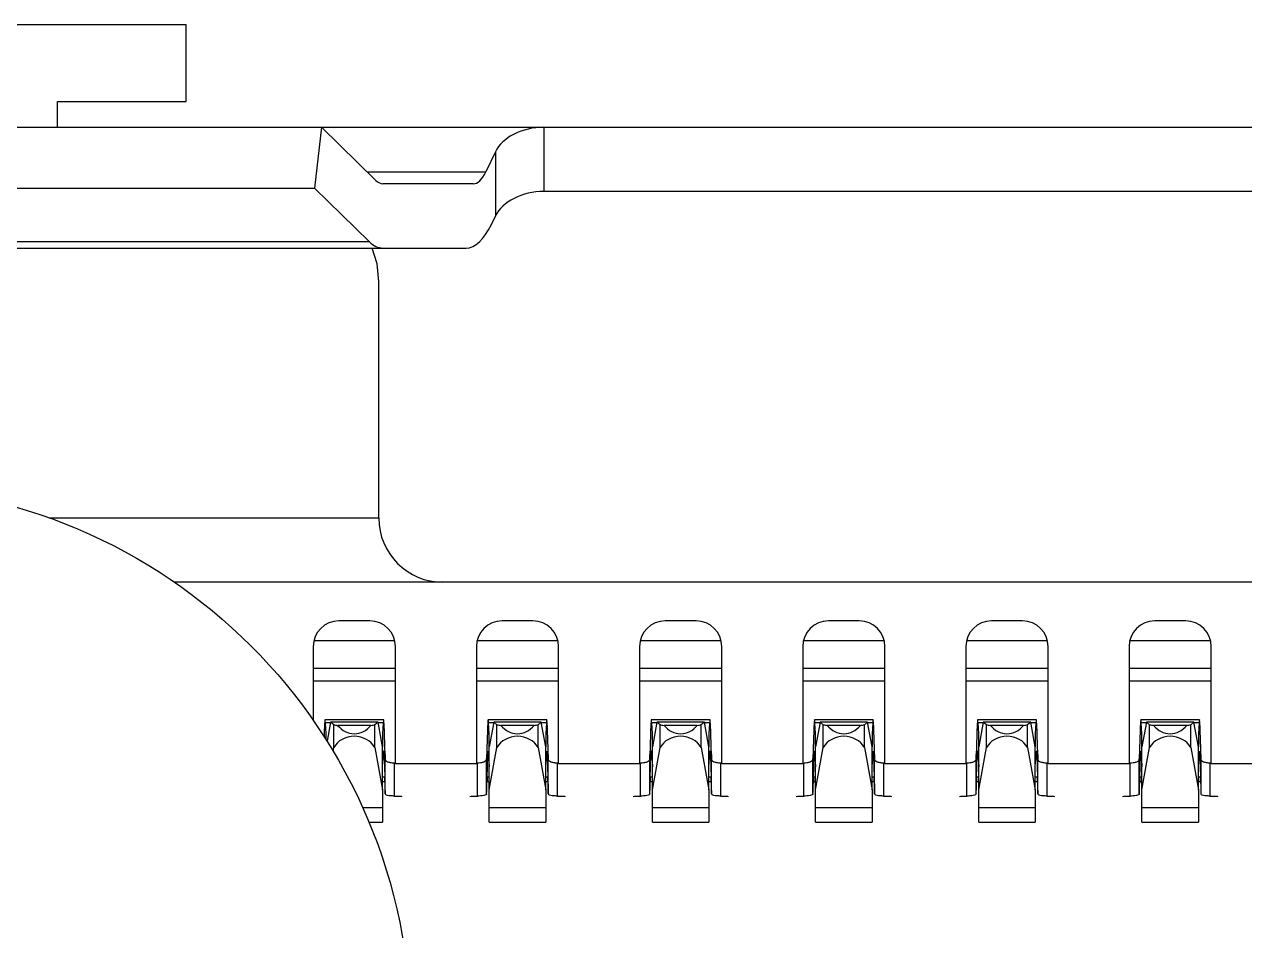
# Model space of a CAD drawing. Header units: millimetres. Extents: x 43 to 185, y 87 to 254.
# Drawn here: x 66.463 to 71.212, y 169.563 to 173.088 of the extents above; entities that cross this region are included whole.
import ezdxf

# ---------------------------------------------------------------- set-up
doc = ezdxf.new("R2010")
doc.units = ezdxf.units.MM

msp = doc.modelspace()

# ---------------------------------------------------------------- linework, layer by layer
at = {"color": 7, "linetype": 'Continuous', "lineweight": 25}
for p, q in [((64.5919, 173.0879), (67.0919, 173.0879)), ((67.0919, 172.7879), (67.0919, 173.0879)), ((66.5919, 172.7879), (67.0919, 172.7879)), ((66.5919, 172.6879), (66.5919, 172.7879)), ((64.065, 172.6879), (67.6188, 172.6879)), ((67.6188, 172.6879), (67.5919, 172.4507)), ((67.8311, 172.4807), (67.6188, 172.6879)), ((67.6188, 172.6879), (68.485, 172.6879)), ((68.485, 172.6879), (68.485, 172.4379)), ((68.485, 172.6879), (71.3159, 172.6879)), ((68.2957, 172.5917), (68.2584, 172.514)), ((68.2957, 172.5917), (68.2957, 172.3417)), ((67.7969, 172.514), (68.2584, 172.514)), ((64.0919, 172.4507), (67.5919, 172.4507)), ((67.5919, 172.4507), (67.8042, 172.2435)), ((68.2091, 172.4679), (67.858, 172.4679)), ((71.3159, 172.4379), (68.485, 172.4379)), ((68.2805, 172.3101), (68.2957, 172.3417)), ((63.8797, 172.2435), (67.8042, 172.2435)), ((63.8258, 172.2179), (67.858, 172.2179)), ((67.858, 172.2179), (68.1819, 172.2179)), ((67.8419, 171.1679), (67.8419, 172.0879)), ((66.56, 171.1679), (67.8419, 171.1679)), ((76.5503, 170.9179), (67.0474, 170.9179)), ((67.8069, 170.7679), (67.6869, 170.7679)), ((68.4419, 170.7679), (68.3219, 170.7679)), ((69.0769, 170.7679), (68.9569, 170.7679)), ((69.7119, 170.7679), (69.5919, 170.7679)), ((70.3469, 170.7679), (70.2269, 170.7679)), ((70.9819, 170.7679), (70.8619, 170.7679)), ((67.5869, 170.6679), (67.5869, 170.3806)), ((67.5898, 170.6916), (67.9041, 170.6916)), ((67.9069, 170.2109), (67.9069, 170.6679)), ((68.2219, 170.6679), (68.2219, 170.2109)), ((68.2248, 170.6916), (68.5391, 170.6916)), ((68.5419, 170.2109), (68.5419, 170.6679)), ((68.8569, 170.6679), (68.8569, 170.2109)), ((68.8598, 170.6916), (69.1741, 170.6916)), ((69.1769, 170.2109), (69.1769, 170.6679)), ((69.4919, 170.6679), (69.4919, 170.2109)), ((69.4948, 170.6916), (69.8091, 170.6916)), ((69.8119, 170.2109), (69.8119, 170.6679)), ((70.1269, 170.6679), (70.1269, 170.2109)), ((70.1298, 170.6916), (70.4441, 170.6916)), ((70.4469, 170.2109), (70.4469, 170.6679)), ((70.7619, 170.6679), (70.7619, 170.2109)), ((70.7648, 170.6916), (71.0791, 170.6916)), ((71.0819, 170.2109), (71.0819, 170.6679)), ((67.5869, 170.5841), (67.9069, 170.5841)), ((68.2219, 170.5841), (68.5419, 170.5841)), ((68.8569, 170.5841), (69.1769, 170.5841)), ((69.4919, 170.5841), (69.8119, 170.5841)), ((70.1269, 170.5841), (70.4469, 170.5841)), ((70.7619, 170.5841), (71.0819, 170.5841)), ((67.9069, 170.5335), (67.5869, 170.5335)), ((68.5419, 170.5335), (68.2219, 170.5335)), ((69.1769, 170.5335), (68.8569, 170.5335)), ((69.8119, 170.5335), (69.4919, 170.5335)), ((70.4469, 170.5335), (70.1269, 170.5335)), ((71.0819, 170.5335), (70.7619, 170.5335)), ((67.861, 170.3831), (67.6328, 170.3831)), ((68.496, 170.3831), (68.2678, 170.3831)), ((69.131, 170.3831), (68.9028, 170.3831)), ((69.766, 170.3831), (69.5378, 170.3831)), ((70.401, 170.3831), (70.1728, 170.3831)), ((71.036, 170.3831), (70.8078, 170.3831)), ((67.63, 170.3415), (67.6292, 170.3173)), ((67.6369, 170.33), (67.6343, 170.3715)), ((67.6539, 170.3715), (67.6343, 170.3715)), ((67.6543, 170.3741), (67.6407, 170.2992)), ((67.6669, 170.3637), (67.6543, 170.3741)), ((67.8395, 170.3741), (67.6543, 170.3741)), ((67.6669, 170.2751), (67.6669, 170.3637)), ((67.8117, 170.3609), (67.6821, 170.3609)), ((67.8395, 170.3741), (67.8269, 170.3637)), ((67.8269, 170.2751), (67.8269, 170.3637)), ((67.8569, 170.2783), (67.8395, 170.3741)), ((67.8595, 170.3715), (67.84, 170.3715)), ((67.8595, 170.3715), (67.8569, 170.33)), ((67.8661, 170.27), (67.8638, 170.3415)), ((68.265, 170.3415), (68.2627, 170.27)), ((68.2719, 170.33), (68.2693, 170.3715)), ((68.2889, 170.3715), (68.2693, 170.3715)), ((68.2893, 170.3741), (68.2719, 170.2783)), ((68.3019, 170.3637), (68.2893, 170.3741)), ((68.4745, 170.3741), (68.2893, 170.3741)), ((68.3019, 170.2751), (68.3019, 170.3637)), ((68.4467, 170.3609), (68.3171, 170.3609)), ((68.4745, 170.3741), (68.4619, 170.3637)), ((68.4619, 170.2751), (68.4619, 170.3637)), ((68.4919, 170.2783), (68.4745, 170.3741)), ((68.4945, 170.3715), (68.475, 170.3715)), ((68.4945, 170.3715), (68.4919, 170.33)), ((68.5011, 170.27), (68.4988, 170.3415)), ((68.9, 170.3415), (68.8977, 170.27)), ((68.9069, 170.33), (68.9043, 170.3715)), ((68.9239, 170.3715), (68.9043, 170.3715)), ((68.9243, 170.3741), (68.9069, 170.2783)), ((68.9369, 170.3637), (68.9243, 170.3741)), ((69.1095, 170.3741), (68.9243, 170.3741)), ((68.9369, 170.2751), (68.9369, 170.3637)), ((69.0817, 170.3609), (68.9521, 170.3609)), ((69.1095, 170.3741), (69.0969, 170.3637)), ((69.0969, 170.2751), (69.0969, 170.3637)), ((69.1269, 170.2783), (69.1095, 170.3741)), ((69.1295, 170.3715), (69.11, 170.3715)), ((69.1295, 170.3715), (69.1269, 170.33)), ((69.1361, 170.27), (69.1338, 170.3415)), ((69.535, 170.3415), (69.5327, 170.27)), ((69.5419, 170.33), (69.5393, 170.3715)), ((69.5589, 170.3715), (69.5393, 170.3715)), ((69.5593, 170.3741), (69.5419, 170.2783)), ((69.5719, 170.3637), (69.5593, 170.3741)), ((69.7445, 170.3741), (69.5593, 170.3741)), ((69.5719, 170.2751), (69.5719, 170.3637)), ((69.7167, 170.3609), (69.5871, 170.3609)), ((69.7445, 170.3741), (69.7319, 170.3637)), ((69.7319, 170.2751), (69.7319, 170.3637)), ((69.7619, 170.2783), (69.7445, 170.3741)), ((69.7645, 170.3715), (69.745, 170.3715)), ((69.7645, 170.3715), (69.7619, 170.33)), ((69.7711, 170.27), (69.7688, 170.3415)), ((70.17, 170.3415), (70.1677, 170.27)), ((70.1769, 170.33), (70.1743, 170.3715)), ((70.1939, 170.3715), (70.1743, 170.3715)), ((70.1943, 170.3741), (70.1769, 170.2783)), ((70.2069, 170.3637), (70.1943, 170.3741)), ((70.3795, 170.3741), (70.1943, 170.3741)), ((70.2069, 170.2751), (70.2069, 170.3637)), ((70.3517, 170.3609), (70.2221, 170.3609)), ((70.3795, 170.3741), (70.3669, 170.3637)), ((70.3669, 170.2751), (70.3669, 170.3637)), ((70.3969, 170.2783), (70.3795, 170.3741)), ((70.3995, 170.3715), (70.38, 170.3715)), ((70.3995, 170.3715), (70.3969, 170.33)), ((70.4061, 170.27), (70.4038, 170.3415)), ((70.805, 170.3415), (70.8027, 170.27)), ((70.8119, 170.33), (70.8093, 170.3715)), ((70.8289, 170.3715), (70.8093, 170.3715)), ((70.8293, 170.3741), (70.8119, 170.2783)), ((70.8419, 170.3637), (70.8293, 170.3741)), ((71.0145, 170.3741), (70.8293, 170.3741)), ((70.8419, 170.2751), (70.8419, 170.3637)), ((70.9867, 170.3609), (70.8571, 170.3609)), ((71.0145, 170.3741), (71.0019, 170.3637)), ((71.0019, 170.2751), (71.0019, 170.3637)), ((71.0319, 170.2783), (71.0145, 170.3741)), ((71.0345, 170.3715), (71.015, 170.3715)), ((71.0345, 170.3715), (71.0319, 170.33)), ((71.0411, 170.27), (71.0388, 170.3415)), ((67.6369, 170.3052), (67.6369, 170.33)), ((67.8569, 170.33), (67.8569, 170.2783)), ((68.2719, 170.2783), (68.2719, 170.33)), ((68.4919, 170.33), (68.4919, 170.2783)), ((68.9069, 170.2783), (68.9069, 170.33)), ((69.1269, 170.33), (69.1269, 170.2783)), ((69.5419, 170.2783), (69.5419, 170.33)), ((69.7619, 170.33), (69.7619, 170.2783)), ((70.1769, 170.2783), (70.1769, 170.33)), ((70.3969, 170.33), (70.3969, 170.2783)), ((70.8119, 170.2783), (70.8119, 170.33)), ((71.0319, 170.33), (71.0319, 170.2783)), ((67.6643, 170.2608), (67.6669, 170.2751)), ((67.8269, 170.2751), (67.8569, 170.1101)), ((67.8569, 170.1101), (67.8569, 170.2783)), ((67.8569, 170.2), (67.8605, 170.256)), ((67.8626, 170.241), (67.8595, 170.241)), ((67.8626, 170.241), (67.8652, 170.1603)), ((68.2637, 170.1603), (68.2662, 170.241)), ((68.2693, 170.241), (68.2662, 170.241)), ((68.2684, 170.256), (68.2719, 170.2)), ((68.2719, 170.1101), (68.2719, 170.2783)), ((68.2719, 170.1101), (68.3019, 170.2751)), ((68.4619, 170.2751), (68.4919, 170.1101)), ((68.4919, 170.1101), (68.4919, 170.2783)), ((68.4919, 170.2), (68.4955, 170.256)), ((68.4976, 170.241), (68.4945, 170.241)), ((68.4976, 170.241), (68.5002, 170.1603)), ((68.8987, 170.1603), (68.9012, 170.241)), ((68.9043, 170.241), (68.9012, 170.241)), ((68.9034, 170.256), (68.9069, 170.2)), ((68.9069, 170.1101), (68.9069, 170.2783)), ((68.9069, 170.1101), (68.9369, 170.2751)), ((69.0969, 170.2751), (69.1269, 170.1101)), ((69.1269, 170.1101), (69.1269, 170.2783)), ((69.1269, 170.2), (69.1305, 170.256)), ((69.1326, 170.241), (69.1295, 170.241)), ((69.1326, 170.241), (69.1352, 170.1603)), ((69.5337, 170.1603), (69.5362, 170.241)), ((69.5393, 170.241), (69.5362, 170.241)), ((69.5384, 170.256), (69.5419, 170.2)), ((69.5419, 170.1101), (69.5419, 170.2783)), ((69.5419, 170.1101), (69.5719, 170.2751)), ((69.7319, 170.2751), (69.7619, 170.1101)), ((69.7619, 170.1101), (69.7619, 170.2783)), ((69.7619, 170.2), (69.7655, 170.256)), ((69.7676, 170.241), (69.7645, 170.241)), ((69.7676, 170.241), (69.7702, 170.1603)), ((70.1687, 170.1603), (70.1712, 170.241)), ((70.1743, 170.241), (70.1712, 170.241)), ((70.1734, 170.256), (70.1769, 170.2)), ((70.1769, 170.1101), (70.1769, 170.2783)), ((70.1769, 170.1101), (70.2069, 170.2751)), ((70.3669, 170.2751), (70.3969, 170.1101)), ((70.3969, 170.1101), (70.3969, 170.2783)), ((70.3969, 170.2), (70.4005, 170.256)), ((70.4026, 170.241), (70.3995, 170.241)), ((70.4026, 170.241), (70.4052, 170.1603)), ((70.8037, 170.1603), (70.8062, 170.241)), ((70.8093, 170.241), (70.8062, 170.241)), ((70.8084, 170.256), (70.8119, 170.2)), ((70.8119, 170.1101), (70.8119, 170.2783)), ((70.8119, 170.1101), (70.8419, 170.2751)), ((71.0019, 170.2751), (71.0319, 170.1101)), ((71.0319, 170.1101), (71.0319, 170.2783)), ((71.0319, 170.2), (71.0355, 170.256)), ((71.0376, 170.241), (71.0345, 170.241)), ((71.0376, 170.241), (71.0402, 170.1603)), ((67.8669, 170.0948), (67.8669, 170.231)), ((67.9029, 170.0861), (67.9029, 170.2142)), ((68.2219, 170.2109), (67.9069, 170.2109)), ((68.2259, 170.0861), (68.2259, 170.2142)), ((68.2619, 170.0948), (68.2619, 170.231)), ((68.5019, 170.0948), (68.5019, 170.231)), ((68.5379, 170.0861), (68.5379, 170.2142)), ((68.8569, 170.2109), (68.5419, 170.2109)), ((68.8609, 170.0861), (68.8609, 170.2142)), ((68.8969, 170.0948), (68.8969, 170.231)), ((69.1369, 170.0948), (69.1369, 170.231)), ((69.1729, 170.0861), (69.1729, 170.2142)), ((69.4919, 170.2109), (69.1769, 170.2109)), ((69.4959, 170.0861), (69.4959, 170.2142)), ((69.5319, 170.0948), (69.5319, 170.231)), ((69.7719, 170.0948), (69.7719, 170.231)), ((69.8079, 170.0861), (69.8079, 170.2142)), ((70.1269, 170.2109), (69.8119, 170.2109)), ((70.1309, 170.0861), (70.1309, 170.2142)), ((70.1669, 170.0948), (70.1669, 170.231)), ((70.4069, 170.0948), (70.4069, 170.231)), ((70.4429, 170.0861), (70.4429, 170.2142)), ((70.7619, 170.2109), (70.4469, 170.2109)), ((70.7659, 170.0861), (70.7659, 170.2142)), ((70.8019, 170.0948), (70.8019, 170.231)), ((71.0419, 170.0948), (71.0419, 170.231)), ((71.0779, 170.0861), (71.0779, 170.2142)), ((71.3969, 170.2109), (71.0819, 170.2109)), ((67.8652, 170.1603), (67.8569, 170.1603)), ((67.8656, 170.1419), (67.8569, 170.1419)), ((68.2719, 170.1419), (68.2632, 170.1419)), ((68.2719, 170.1603), (68.2637, 170.1603)), ((68.5002, 170.1603), (68.4919, 170.1603)), ((68.5006, 170.1419), (68.4919, 170.1419)), ((68.9069, 170.1419), (68.8982, 170.1419)), ((68.9069, 170.1603), (68.8987, 170.1603)), ((69.1352, 170.1603), (69.1269, 170.1603)), ((69.1356, 170.1419), (69.1269, 170.1419)), ((69.5419, 170.1419), (69.5332, 170.1419)), ((69.5419, 170.1603), (69.5337, 170.1603)), ((69.7702, 170.1603), (69.7619, 170.1603)), ((69.7706, 170.1419), (69.7619, 170.1419)), ((70.1769, 170.1419), (70.1682, 170.1419)), ((70.1769, 170.1603), (70.1687, 170.1603)), ((70.4052, 170.1603), (70.3969, 170.1603)), ((70.4056, 170.1419), (70.3969, 170.1419)), ((70.8119, 170.1419), (70.8032, 170.1419)), ((70.8119, 170.1603), (70.8037, 170.1603)), ((71.0402, 170.1603), (71.0319, 170.1603)), ((71.0406, 170.1419), (71.0319, 170.1419)), ((67.8569, 170.1101), (67.8569, 170.0398)), ((68.2719, 170.0398), (68.2719, 170.1101)), ((68.4919, 170.1101), (68.4919, 170.0398)), ((68.9069, 170.0398), (68.9069, 170.1101)), ((69.1269, 170.1101), (69.1269, 170.0398)), ((69.5419, 170.0398), (69.5419, 170.1101)), ((69.7619, 170.1101), (69.7619, 170.0398)), ((70.1769, 170.0398), (70.1769, 170.1101)), ((70.3969, 170.1101), (70.3969, 170.0398)), ((70.8119, 170.0398), (70.8119, 170.1101)), ((71.0319, 170.1101), (71.0319, 170.0398)), ((67.8569, 170.0398), (67.7798, 170.0398)), ((67.8569, 170.0398), (67.8569, 169.9849)), ((68.4919, 170.0398), (68.2719, 170.0398)), ((68.2719, 169.9849), (68.2719, 170.0398)), ((68.4919, 170.0398), (68.4919, 169.9849)), ((69.1269, 170.0398), (68.9069, 170.0398)), ((68.9069, 169.9849), (68.9069, 170.0398)), ((69.1269, 170.0398), (69.1269, 169.9849)), ((69.7619, 170.0398), (69.5419, 170.0398)), ((69.5419, 169.9849), (69.5419, 170.0398)), ((69.7619, 170.0398), (69.7619, 169.9849)), ((70.3969, 170.0398), (70.1769, 170.0398)), ((70.1769, 169.9849), (70.1769, 170.0398)), ((70.3969, 170.0398), (70.3969, 169.9849)), ((71.0319, 170.0398), (70.8119, 170.0398)), ((70.8119, 169.9849), (70.8119, 170.0398)), ((71.0319, 170.0398), (71.0319, 169.9849)), ((67.8036, 169.9849), (67.8569, 169.9849)), ((68.2719, 169.9849), (68.4919, 169.9849)), ((68.9069, 169.9849), (69.1269, 169.9849)), ((69.5419, 169.9849), (69.7619, 169.9849)), ((70.1769, 169.9849), (70.3969, 169.9849)), ((70.8119, 169.9849), (71.0319, 169.9849))]:
    msp.add_line(p, q, dxfattribs=at)
at = {"color": 7, "linetype": 'Continuous', "lineweight": 25, "flags": 128}
msp.add_lwpolyline([(67.8419, 172.0879), (67.8352, 172.1562), (67.8169, 172.2179)], dxfattribs=at)
at = {"color": 7, "linetype": 'Continuous', "lineweight": 25}
msp.add_circle((65.8419, 169.1679), 2.125, dxfattribs=at)
for centre, radius, start, end in [((68.0919, 171.1679), 0.25, 180, 270), ((67.6869, 170.6679), 0.1, 90, 180), ((67.8069, 170.6679), 0.1, 0, 90), ((68.3219, 170.6679), 0.1, 90, 180), ((68.4419, 170.6679), 0.1, 0, 90), ((68.9569, 170.6679), 0.1, 90, 180), ((69.0769, 170.6679), 0.1, 0, 90), ((69.5919, 170.6679), 0.1, 90, 180), ((69.7119, 170.6679), 0.1, 0, 90), ((70.2269, 170.6679), 0.1, 90, 180), ((70.3469, 170.6679), 0.1, 0, 90), ((70.8619, 170.6679), 0.1, 90, 180), ((70.9819, 170.6679), 0.1, 0, 90)]:
    msp.add_arc(centre, radius, start, end, dxfattribs=at)
for centre, major_axis, ratio, start_param, end_param in [((68.485, 172.5459), (0.2, 0), 0.709677, 1.570796, 2.813039), ((67.858, 172.7179), (0, 0.25), 0.340909, 2.820296, 3.141593), ((68.2091, 172.7179), (0, 0.25), 0.340909, 3.141593, 3.758784), ((68.485, 172.2959), (0.2, 0), 0.709677, 1.570796, 2.813039), ((68.1819, 172.7179), (0, 0.5), 0.340909, 3.141593, 3.758784), ((67.858, 172.7179), (0, 0.5), 0.340909, 2.820296, 3.141593), ((67.6328, 169.8831), (0, 0.5), 0.013889, 6.067499, 6.694109), ((67.861, 169.8831), (0, 0.5), 0.013889, 5.872262, 6.498872), ((68.2678, 169.8831), (0, 0.5), 0.013889, 6.067499, 6.694109), ((68.496, 169.8831), (0, 0.5), 0.013889, 5.872262, 6.498872), ((68.9028, 169.8831), (0, 0.5), 0.013889, 6.067499, 6.694109), ((69.131, 169.8831), (0, 0.5), 0.013889, 5.872262, 6.498872), ((69.5378, 169.8831), (0, 0.5), 0.013889, 6.067499, 6.694109), ((69.766, 169.8831), (0, 0.5), 0.013889, 5.872262, 6.498872), ((70.1728, 169.8831), (0, 0.5), 0.013889, 6.067499, 6.694109), ((70.401, 169.8831), (0, 0.5), 0.013889, 5.872262, 6.498872), ((70.8078, 169.8831), (0, 0.5), 0.013889, 6.067499, 6.694109), ((71.036, 169.8831), (0, 0.5), 0.013889, 5.872262, 6.498872), ((67.7469, 170.3688), (0.089, 0), 0.12963, 3.59519, 3.896736), ((67.7469, 170.4311), (0, 0.1025), 0.868421, 2.32594, 3.957245), ((67.7469, 170.3688), (0.089, 0), 0.12963, 5.528042, 5.829588), ((68.3819, 170.3688), (0.089, 0), 0.12963, 3.59519, 3.896736), ((68.3819, 170.4311), (0, 0.1025), 0.868421, 2.32594, 3.957245), ((68.3819, 170.3688), (0.089, 0), 0.12963, 5.528042, 5.829588), ((69.0169, 170.3688), (0.089, 0), 0.12963, 3.59519, 3.896736), ((69.0169, 170.4311), (0, 0.1025), 0.868421, 2.32594, 3.957245), ((69.0169, 170.3688), (0.089, 0), 0.12963, 5.528042, 5.829588), ((69.6519, 170.3688), (0.089, 0), 0.12963, 3.59519, 3.896736), ((69.6519, 170.4311), (0, 0.1025), 0.868421, 2.32594, 3.957245), ((69.6519, 170.3688), (0.089, 0), 0.12963, 5.528042, 5.829588), ((70.2869, 170.3688), (0.089, 0), 0.12963, 3.59519, 3.896736), ((70.2869, 170.4311), (0, 0.1025), 0.868421, 2.32594, 3.957245), ((70.2869, 170.3688), (0.089, 0), 0.12963, 5.528042, 5.829588), ((70.9219, 170.3688), (0.089, 0), 0.12963, 3.59519, 3.896736), ((70.9219, 170.4311), (0, 0.1025), 0.868421, 2.32594, 3.957245), ((70.9219, 170.3688), (0.089, 0), 0.12963, 5.528042, 5.829588), ((67.7469, 170.2413), (0.089, 0), 0.868421, 0.453598, 2.687995), ((68.3819, 170.2413), (0.089, 0), 0.868421, 0.453598, 2.687995), ((69.0169, 170.2413), (0.089, 0), 0.868421, 0.453598, 2.687995), ((69.6519, 170.2413), (0.089, 0), 0.868421, 0.453598, 2.687995), ((70.2869, 170.2413), (0.089, 0), 0.868421, 0.453598, 2.687995), ((70.9219, 170.2413), (0.089, 0), 0.868421, 0.453598, 2.687995), ((67.8612, 170.0118), (0, 0.25), 0.013889, 5.872262, 6.498872), ((67.8653, 170.1325), (0, 0.15), 0.013889, 5.582724, 5.872262), ((67.8679, 170.3619), (0, 0.15), 0.013889, 2.441132, 2.630988), ((68.2609, 170.3619), (0, 0.15), 0.013889, 3.652197, 3.842054), ((68.2636, 170.1325), (0, 0.15), 0.013889, 0.410924, 0.700461), ((68.2676, 170.0118), (0, 0.25), 0.013889, 6.067499, 6.694109), ((68.4962, 170.0118), (0, 0.25), 0.013889, 5.872262, 6.498872), ((68.5003, 170.1325), (0, 0.15), 0.013889, 5.582724, 5.872262), ((68.5029, 170.3619), (0, 0.15), 0.013889, 2.441132, 2.630988), ((68.8959, 170.3619), (0, 0.15), 0.013889, 3.652197, 3.842054), ((68.8986, 170.1325), (0, 0.15), 0.013889, 0.410924, 0.700461), ((68.9026, 170.0118), (0, 0.25), 0.013889, 6.067499, 6.694109), ((69.1312, 170.0118), (0, 0.25), 0.013889, 5.872262, 6.498872), ((69.1353, 170.1325), (0, 0.15), 0.013889, 5.582724, 5.872262), ((69.1379, 170.3619), (0, 0.15), 0.013889, 2.441132, 2.630988), ((69.5309, 170.3619), (0, 0.15), 0.013889, 3.652197, 3.842054), ((69.5336, 170.1325), (0, 0.15), 0.013889, 0.410924, 0.700461), ((69.5376, 170.0118), (0, 0.25), 0.013889, 6.067499, 6.694109), ((69.7662, 170.0118), (0, 0.25), 0.013889, 5.872262, 6.498872), ((69.7703, 170.1325), (0, 0.15), 0.013889, 5.582724, 5.872262), ((69.7729, 170.3619), (0, 0.15), 0.013889, 2.441132, 2.630988), ((70.1659, 170.3619), (0, 0.15), 0.013889, 3.652197, 3.842054), ((70.1686, 170.1325), (0, 0.15), 0.013889, 0.410924, 0.700461), ((70.1726, 170.0118), (0, 0.25), 0.013889, 6.067499, 6.694109), ((70.4012, 170.0118), (0, 0.25), 0.013889, 5.872262, 6.498872), ((70.4053, 170.1325), (0, 0.15), 0.013889, 5.582724, 5.872262), ((70.4079, 170.3619), (0, 0.15), 0.013889, 2.441132, 2.630988), ((70.8009, 170.3619), (0, 0.15), 0.013889, 3.652197, 3.842054), ((70.8036, 170.1325), (0, 0.15), 0.013889, 0.410924, 0.700461), ((70.8076, 170.0118), (0, 0.25), 0.013889, 6.067499, 6.694109), ((71.0362, 170.0118), (0, 0.25), 0.013889, 5.872262, 6.498872), ((71.0403, 170.1325), (0, 0.15), 0.013889, 5.582724, 5.872262), ((71.0429, 170.3619), (0, 0.15), 0.013889, 2.441132, 2.630988), ((67.8643, 170.0228), (0, 0.15), 0.013889, 5.629826, 5.872262), ((67.8679, 170.3619), (0, 0.277), 0.013889, 2.488233, 2.873761), ((68.2609, 170.3619), (0, 0.277), 0.013889, 3.409425, 3.794952), ((68.2645, 170.0228), (0, 0.15), 0.013889, 0.410924, 0.65336), ((68.4993, 170.0228), (0, 0.15), 0.013889, 5.629826, 5.872262), ((68.5029, 170.3619), (0, 0.277), 0.013889, 2.488233, 2.873761), ((68.8959, 170.3619), (0, 0.277), 0.013889, 3.409425, 3.794952), ((68.8995, 170.0228), (0, 0.15), 0.013889, 0.410924, 0.65336), ((69.1343, 170.0228), (0, 0.15), 0.013889, 5.629826, 5.872262), ((69.1379, 170.3619), (0, 0.277), 0.013889, 2.488233, 2.873761), ((69.5309, 170.3619), (0, 0.277), 0.013889, 3.409425, 3.794952), ((69.5345, 170.0228), (0, 0.15), 0.013889, 0.410924, 0.65336), ((69.7693, 170.0228), (0, 0.15), 0.013889, 5.629826, 5.872262), ((69.7729, 170.3619), (0, 0.277), 0.013889, 2.488233, 2.873761), ((70.1659, 170.3619), (0, 0.277), 0.013889, 3.409425, 3.794952), ((70.1695, 170.0228), (0, 0.15), 0.013889, 0.410924, 0.65336), ((70.4043, 170.0228), (0, 0.15), 0.013889, 5.629826, 5.872262), ((70.4079, 170.3619), (0, 0.277), 0.013889, 2.488233, 2.873761), ((70.8009, 170.3619), (0, 0.277), 0.013889, 3.409425, 3.794952), ((70.8045, 170.0228), (0, 0.15), 0.013889, 0.410924, 0.65336), ((71.0393, 170.0228), (0, 0.15), 0.013889, 5.629826, 5.872262), ((71.0429, 170.3619), (0, 0.277), 0.013889, 2.488233, 2.873761)]:
    msp.add_ellipse(centre, major_axis=major_axis, ratio=ratio, start_param=start_param, end_param=end_param, dxfattribs=at)
for points, knots in [([(67.9029, 170.2142), (67.8978, 170.2145), (67.8875, 170.2153), (67.876, 170.2183), (67.8684, 170.2233), (67.8674, 170.2284), (67.8669, 170.231)], [0, 0, 0, 0, 0.247969, 0.495995, 0.742908, 1, 1, 1, 1]), ([(68.2619, 170.231), (68.2613, 170.2282), (68.2602, 170.2227), (68.2514, 170.2176), (68.2393, 170.2151), (68.23, 170.2144), (68.2259, 170.2142)], [0, 0, 0, 0, 0.274366, 0.549734, 0.803522, 1, 1, 1, 1]), ([(68.5379, 170.2142), (68.5328, 170.2145), (68.5225, 170.2153), (68.511, 170.2183), (68.5034, 170.2233), (68.5024, 170.2284), (68.5019, 170.231)], [0, 0, 0, 0, 0.2479694, 0.4959953, 0.7429082, 1, 1, 1, 1]), ([(68.8969, 170.231), (68.8963, 170.2282), (68.8952, 170.2227), (68.8864, 170.2176), (68.8743, 170.2151), (68.865, 170.2144), (68.8609, 170.2142)], [0, 0, 0, 0, 0.274366, 0.549734, 0.803522, 1, 1, 1, 1]), ([(69.1729, 170.2142), (69.1678, 170.2145), (69.1575, 170.2153), (69.146, 170.2183), (69.1384, 170.2233), (69.1374, 170.2284), (69.1369, 170.231)], [0, 0, 0, 0, 0.2479694, 0.4959953, 0.7429082, 1, 1, 1, 1]), ([(69.5319, 170.231), (69.5313, 170.2282), (69.5302, 170.2227), (69.5214, 170.2176), (69.5093, 170.2151), (69.5, 170.2144), (69.4959, 170.2142)], [0, 0, 0, 0, 0.274366, 0.549734, 0.803522, 1, 1, 1, 1]), ([(69.8079, 170.2142), (69.8028, 170.2145), (69.7925, 170.2153), (69.781, 170.2183), (69.7734, 170.2233), (69.7724, 170.2284), (69.7719, 170.231)], [0, 0, 0, 0, 0.2479694, 0.4959953, 0.7429082, 1, 1, 1, 1]), ([(70.1669, 170.231), (70.1663, 170.2282), (70.1652, 170.2227), (70.1564, 170.2176), (70.1443, 170.2151), (70.135, 170.2144), (70.1309, 170.2142)], [0, 0, 0, 0, 0.274366, 0.549734, 0.803522, 1, 1, 1, 1]), ([(70.4429, 170.2142), (70.4378, 170.2145), (70.4275, 170.2153), (70.416, 170.2183), (70.4084, 170.2233), (70.4074, 170.2284), (70.4069, 170.231)], [0, 0, 0, 0, 0.247969, 0.495995, 0.742908, 1, 1, 1, 1]), ([(70.8019, 170.231), (70.8013, 170.2282), (70.8002, 170.2227), (70.7914, 170.2176), (70.7793, 170.2151), (70.77, 170.2144), (70.7659, 170.2142)], [0, 0, 0, 0, 0.274366, 0.549734, 0.803522, 1, 1, 1, 1]), ([(71.0779, 170.2142), (71.0728, 170.2145), (71.0625, 170.2153), (71.051, 170.2183), (71.0434, 170.2233), (71.0424, 170.2284), (71.0419, 170.231)], [0, 0, 0, 0, 0.247969, 0.495995, 0.742908, 1, 1, 1, 1]), ([(67.9029, 170.0861), (67.8977, 170.0863), (67.8873, 170.0867), (67.8755, 170.0884), (67.8683, 170.091), (67.8673, 170.0936), (67.8669, 170.0948)], [0, 0, 0, 0, 0.260098, 0.520214, 0.780009, 1, 1, 1, 1]), ([(68.2619, 170.0948), (68.2613, 170.0933), (68.2601, 170.0905), (68.2512, 170.0879), (68.2393, 170.0866), (68.23, 170.0863), (68.2259, 170.0861)], [0, 0, 0, 0, 0.26754, 0.535361, 0.797206, 1, 1, 1, 1]), ([(68.5379, 170.0861), (68.5327, 170.0863), (68.5223, 170.0867), (68.5105, 170.0884), (68.5033, 170.091), (68.5023, 170.0936), (68.5019, 170.0948)], [0, 0, 0, 0, 0.260098, 0.520214, 0.780009, 1, 1, 1, 1]), ([(68.8969, 170.0948), (68.8963, 170.0933), (68.8951, 170.0905), (68.8862, 170.0879), (68.8743, 170.0866), (68.865, 170.0863), (68.8609, 170.0861)], [0, 0, 0, 0, 0.26754, 0.535361, 0.797206, 1, 1, 1, 1]), ([(69.1729, 170.0861), (69.1677, 170.0863), (69.1573, 170.0867), (69.1455, 170.0884), (69.1383, 170.091), (69.1373, 170.0936), (69.1369, 170.0948)], [0, 0, 0, 0, 0.260098, 0.520214, 0.780009, 1, 1, 1, 1]), ([(69.5319, 170.0948), (69.5313, 170.0933), (69.5301, 170.0905), (69.5212, 170.0879), (69.5093, 170.0866), (69.5, 170.0863), (69.4959, 170.0861)], [0, 0, 0, 0, 0.26754, 0.535361, 0.797206, 1, 1, 1, 1]), ([(69.8079, 170.0861), (69.8027, 170.0863), (69.7923, 170.0867), (69.7805, 170.0884), (69.7733, 170.091), (69.7723, 170.0936), (69.7719, 170.0948)], [0, 0, 0, 0, 0.260098, 0.520214, 0.780009, 1, 1, 1, 1]), ([(70.1669, 170.0948), (70.1663, 170.0933), (70.1651, 170.0905), (70.1562, 170.0879), (70.1443, 170.0866), (70.135, 170.0863), (70.1309, 170.0861)], [0, 0, 0, 0, 0.26754, 0.535361, 0.797206, 1, 1, 1, 1]), ([(70.4429, 170.0861), (70.4377, 170.0863), (70.4273, 170.0867), (70.4155, 170.0884), (70.4083, 170.091), (70.4073, 170.0936), (70.4069, 170.0948)], [0, 0, 0, 0, 0.260098, 0.520214, 0.780009, 1, 1, 1, 1]), ([(70.8019, 170.0948), (70.8013, 170.0933), (70.8001, 170.0905), (70.7912, 170.0879), (70.7793, 170.0866), (70.77, 170.0863), (70.7659, 170.0861)], [0, 0, 0, 0, 0.26754, 0.535361, 0.797206, 1, 1, 1, 1]), ([(71.0779, 170.0861), (71.0727, 170.0863), (71.0623, 170.0867), (71.0505, 170.0884), (71.0433, 170.091), (71.0423, 170.0936), (71.0419, 170.0948)], [0, 0, 0, 0, 0.260098, 0.520214, 0.780009, 1, 1, 1, 1]), ([(67.9029, 170.0861), (67.9113, 170.0858), (67.9224, 170.0853), (67.9303, 170.0851), (67.9322, 170.0851)], [0, 0, 0, 0, 0.761822, 1, 1, 1, 1]), ([(68.1969, 170.0851), (68.2001, 170.0852), (68.2082, 170.0854), (68.2193, 170.0859), (68.2259, 170.0861)], [0, 0, 0, 0, 0.400295, 1, 1, 1, 1]), ([(68.5379, 170.0861), (68.5463, 170.0858), (68.5574, 170.0853), (68.5653, 170.0851), (68.5672, 170.0851)], [0, 0, 0, 0, 0.761822, 1, 1, 1, 1]), ([(68.8319, 170.0851), (68.8351, 170.0852), (68.8432, 170.0854), (68.8543, 170.0859), (68.8609, 170.0861)], [0, 0, 0, 0, 0.400295, 1, 1, 1, 1]), ([(69.1729, 170.0861), (69.1813, 170.0858), (69.1924, 170.0853), (69.2003, 170.0851), (69.2022, 170.0851)], [0, 0, 0, 0, 0.761822, 1, 1, 1, 1]), ([(69.4669, 170.0851), (69.4701, 170.0852), (69.4782, 170.0854), (69.4893, 170.0859), (69.4959, 170.0861)], [0, 0, 0, 0, 0.400295, 1, 1, 1, 1]), ([(69.8079, 170.0861), (69.8163, 170.0858), (69.8274, 170.0853), (69.8353, 170.0851), (69.8372, 170.0851)], [0, 0, 0, 0, 0.761822, 1, 1, 1, 1]), ([(70.1019, 170.0851), (70.1051, 170.0852), (70.1132, 170.0854), (70.1243, 170.0859), (70.1309, 170.0861)], [0, 0, 0, 0, 0.400295, 1, 1, 1, 1]), ([(70.4429, 170.0861), (70.4513, 170.0858), (70.4624, 170.0853), (70.4703, 170.0851), (70.4722, 170.0851)], [0, 0, 0, 0, 0.761822, 1, 1, 1, 1]), ([(70.7369, 170.0851), (70.7401, 170.0852), (70.7482, 170.0854), (70.7593, 170.0859), (70.7659, 170.0861)], [0, 0, 0, 0, 0.400295, 1, 1, 1, 1]), ([(71.0779, 170.0861), (71.0863, 170.0858), (71.0974, 170.0853), (71.1053, 170.0851), (71.1072, 170.0851)], [0, 0, 0, 0, 0.761822, 1, 1, 1, 1])]:
    msp.add_open_spline(points, degree=3, knots=knots, dxfattribs=at)

doc.saveas('drawing.dxf')
